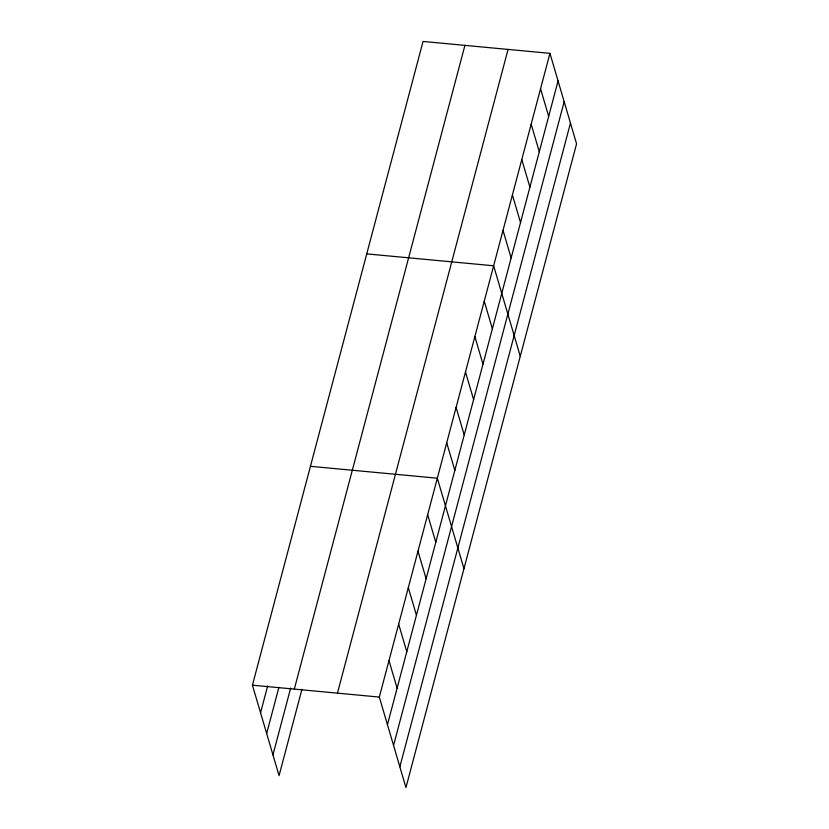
<?xml version="1.0" encoding="UTF-8"?>
<svg xmlns="http://www.w3.org/2000/svg" width="829" height="829" viewBox="0 0 829 829"><rect width="100%" height="100%" fill="white"/><g stroke="black" fill="none" stroke-linecap="round" stroke-linejoin="round"><path stroke-width="1.24" d="M301.943 689.324L279.062 775.654L252.43 685.179L423.049 41.45L549.938 53.346L576.569 143.821L405.951 787.55L379.319 697.075L549.938 53.346M260.555 712.774L267.643 686.018M266.658 733.52L278.907 687.314M272.948 754.898L290.678 688.029M294.305 689.106L464.924 45.377M337.444 693.148L508.063 49.419M387.444 724.67L558.062 80.941M393.557 745.426L564.166 101.698M399.847 766.804L570.466 123.075M366.75 253.881L493.638 265.777L520.26 356.252M310.44 466.312L437.329 478.209L463.96 568.684M252.43 685.179L379.319 697.075M540.56 88.755L548.674 116.35M531.171 124.153L539.296 151.748M521.793 159.562L529.907 187.157M512.405 194.97L520.529 222.566M503.016 230.369L511.141 257.964M484.25 301.186L492.374 328.781M474.872 336.584L482.986 364.18M465.483 371.993L473.608 399.588M456.105 407.402L464.219 434.997M446.717 442.8L454.841 470.395M427.66 514.685L435.785 542.28M417.992 551.161L426.116 578.756M408.324 587.647L416.448 615.242M398.656 624.123L406.78 651.718M388.988 660.599L397.112 688.194"/></g></svg>
